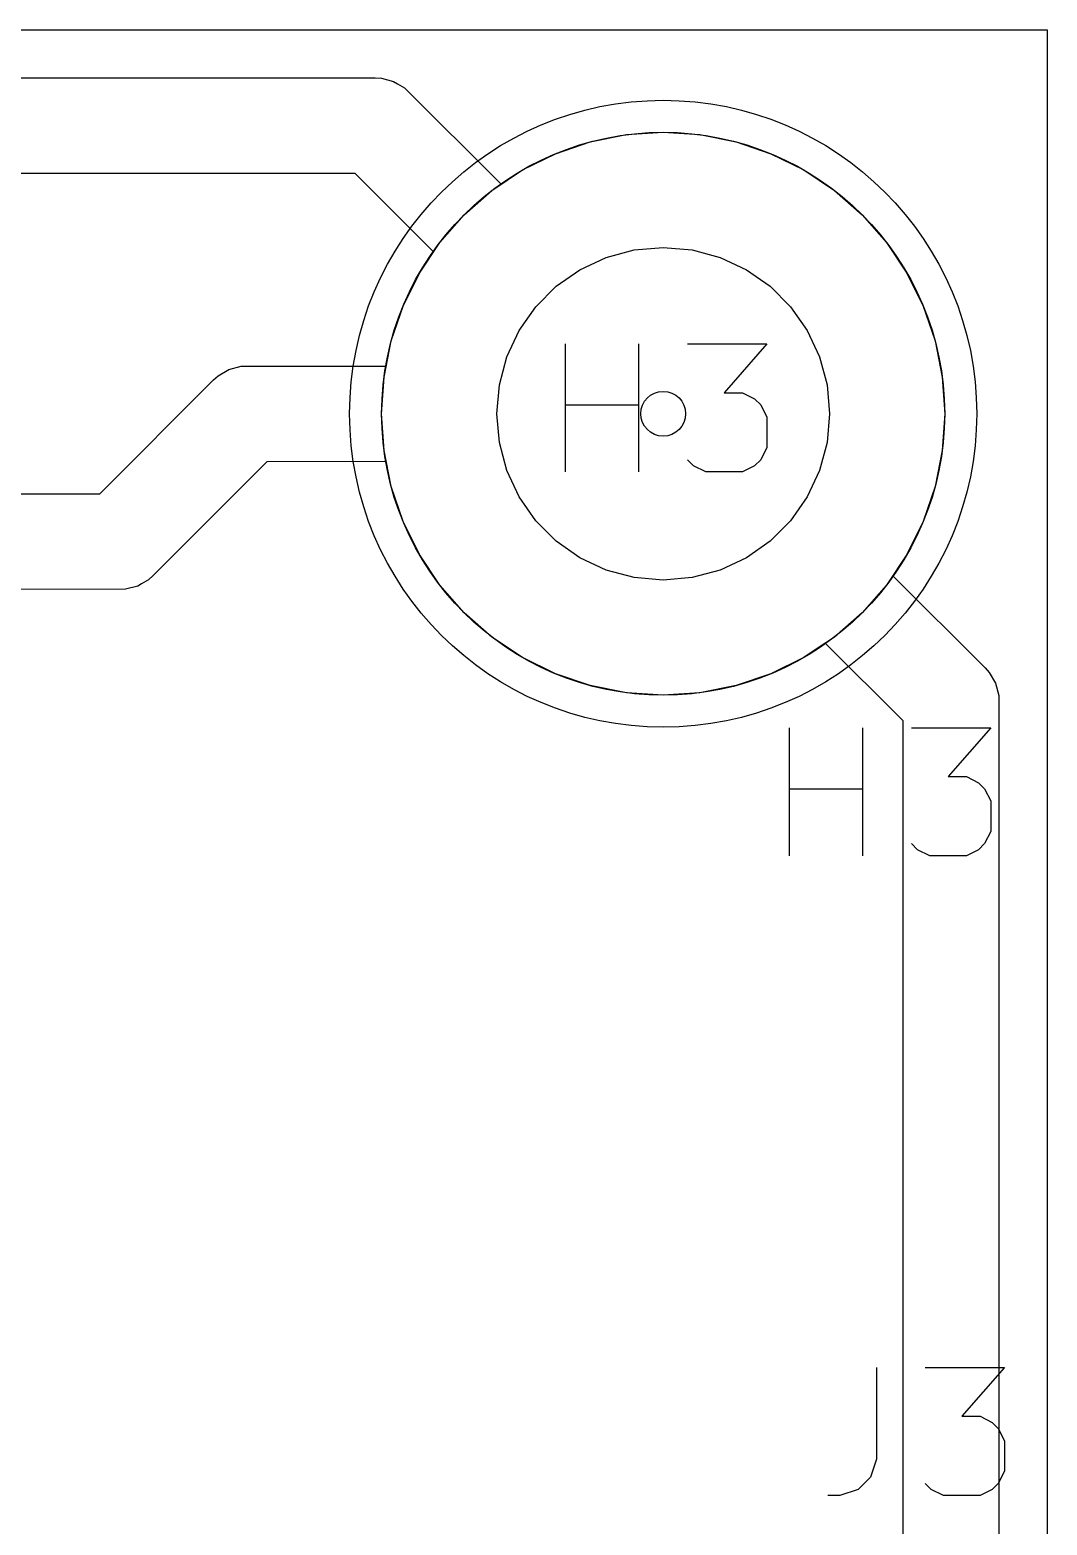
# Model space of a CAD drawing. Extents: x 3.94 to 5.51, y -5.51 to -3.94.
# Drawn here: x 5.002 to 5.315, y -4.3971 to -3.937 of the extents above; entities that cross this region are included whole.
import ezdxf

# ---------------------------------------------------------------- set-up
doc = ezdxf.new("R2010")
doc.units = 0
doc.header["$MEASUREMENT"] = 0
doc.layers.add('BLACK', color=7, linetype='CONTINUOUS')

msp = doc.modelspace()

# ---------------------------------------------------------------- linework, layer by layer
at = {"layer": 'BLACK', "linetype": 'CONTINUOUS'}
for p, q in [((3.93701, -3.93701), (5.31496, -3.93701)), ((5.31496, -3.93701), (5.31496, -5.31496)), ((4.23063, -3.9519), (5.10827, -3.95177)), ((5.10827, -3.95177), (5.11019, -3.9519)), ((5.11019, -3.9519), (5.11019, -3.9519)), ((5.11019, -3.9519), (5.11392, -3.9529)), ((5.11392, -3.9529), (5.11514, -3.9536)), ((5.11514, -3.9536), (5.11726, -3.95482)), ((5.11726, -3.95482), (5.11728, -3.95484)), ((5.11728, -3.95484), (5.14698, -3.98449)), ((5.17443, -3.97146), (5.18554, -3.96924)), ((5.17443, -3.97146), (5.18554, -3.96924)), ((5.17443, -3.97146), (5.18554, -3.96924)), ((5.17443, -3.97146), (5.18554, -3.96924)), ((5.18554, -3.96924), (5.19685, -3.9685)), ((5.18554, -3.96924), (5.19685, -3.9685)), ((5.18554, -3.96924), (5.19685, -3.9685)), ((5.18554, -3.96924), (5.19685, -3.9685)), ((5.19685, -3.9685), (5.20816, -3.96924)), ((5.19685, -3.9685), (5.20816, -3.96924)), ((5.19685, -3.9685), (5.20816, -3.96924)), ((5.19685, -3.9685), (5.20816, -3.96924)), ((5.20816, -3.96924), (5.21927, -3.97146)), ((5.20816, -3.96924), (5.21927, -3.97146)), ((5.20816, -3.96924), (5.21927, -3.97146)), ((5.20816, -3.96924), (5.21927, -3.97146)), ((5.1637, -3.9751), (5.17443, -3.97146)), ((5.1637, -3.9751), (5.17443, -3.97146)), ((5.1637, -3.9751), (5.17443, -3.97146)), ((5.1637, -3.9751), (5.17443, -3.97146)), ((5.21927, -3.97146), (5.23, -3.9751)), ((5.21927, -3.97146), (5.23, -3.9751)), ((5.21927, -3.97146), (5.23, -3.9751)), ((5.21927, -3.97146), (5.23, -3.9751)), ((5.15354, -3.98011), (5.1637, -3.9751)), ((5.15354, -3.98011), (5.1637, -3.9751)), ((5.15354, -3.98011), (5.1637, -3.9751)), ((5.15354, -3.98011), (5.1637, -3.9751)), ((5.23, -3.9751), (5.24016, -3.98011)), ((5.23, -3.9751), (5.24016, -3.98011)), ((5.23, -3.9751), (5.24016, -3.98011)), ((5.23, -3.9751), (5.24016, -3.98011)), ((5.10204, -3.98117), (4.23823, -3.9813)), ((5.1262, -4.00529), (5.10204, -3.98117)), ((5.14412, -3.9864), (5.15354, -3.98011)), ((5.14412, -3.9864), (5.15354, -3.98011)), ((5.14412, -3.9864), (5.15354, -3.98011)), ((5.14698, -3.98449), (5.15354, -3.98011)), ((5.24016, -3.98011), (5.24958, -3.9864)), ((5.24016, -3.98011), (5.24958, -3.9864)), ((5.24016, -3.98011), (5.24958, -3.9864)), ((5.24016, -3.98011), (5.24958, -3.9864)), ((5.1356, -3.99387), (5.14412, -3.9864)), ((5.1356, -3.99387), (5.14412, -3.9864)), ((5.1356, -3.99387), (5.14412, -3.9864)), ((5.24958, -3.9864), (5.2581, -3.99387)), ((5.24958, -3.9864), (5.2581, -3.99387)), ((5.24958, -3.9864), (5.2581, -3.99387)), ((5.24958, -3.9864), (5.2581, -3.99387)), ((5.12813, -4.00239), (5.1356, -3.99387)), ((5.12813, -4.00239), (5.1356, -3.99387)), ((5.12813, -4.00239), (5.1356, -3.99387)), ((5.2581, -3.99387), (5.26557, -4.00239)), ((5.2581, -3.99387), (5.26557, -4.00239)), ((5.2581, -3.99387), (5.26557, -4.00239)), ((5.2581, -3.99387), (5.26557, -4.00239)), ((5.12184, -4.01181), (5.12813, -4.00239)), ((5.12184, -4.01181), (5.12813, -4.00239)), ((5.12184, -4.01181), (5.12813, -4.00239)), ((5.26557, -4.00239), (5.27186, -4.01181)), ((5.26557, -4.00239), (5.27186, -4.01181)), ((5.26557, -4.00239), (5.27186, -4.01181)), ((5.26557, -4.00239), (5.27186, -4.01181)), ((5.12184, -4.01181), (5.1262, -4.00529)), ((5.17126, -4.01079), (5.17935, -4.00702)), ((5.17126, -4.01079), (5.17935, -4.00702)), ((5.17126, -4.01079), (5.17935, -4.00702)), ((5.17126, -4.01079), (5.17935, -4.00702)), ((5.17126, -4.01079), (5.17935, -4.00702)), ((5.17126, -4.01079), (5.17935, -4.00702)), ((5.17126, -4.01079), (5.17935, -4.00702)), ((5.17126, -4.01079), (5.17935, -4.00702)), ((5.17126, -4.01079), (5.17935, -4.00702)), ((5.17126, -4.01079), (5.17935, -4.00702)), ((5.17126, -4.01079), (5.17935, -4.00702)), ((5.17126, -4.01079), (5.17935, -4.00702)), ((5.17126, -4.01079), (5.17935, -4.00702)), ((5.17126, -4.01079), (5.17935, -4.00702)), ((5.17126, -4.01079), (5.17935, -4.00702)), ((5.17126, -4.01079), (5.17935, -4.00702)), ((5.17935, -4.00702), (5.18796, -4.00471)), ((5.17935, -4.00702), (5.18796, -4.00471)), ((5.17935, -4.00702), (5.18796, -4.00471)), ((5.17935, -4.00702), (5.18796, -4.00471)), ((5.17935, -4.00702), (5.18796, -4.00471)), ((5.17935, -4.00702), (5.18796, -4.00471)), ((5.17935, -4.00702), (5.18796, -4.00471)), ((5.17935, -4.00702), (5.18796, -4.00471)), ((5.17935, -4.00702), (5.18796, -4.00471)), ((5.17935, -4.00702), (5.18796, -4.00471)), ((5.17935, -4.00702), (5.18796, -4.00471)), ((5.17935, -4.00702), (5.18796, -4.00471)), ((5.17935, -4.00702), (5.18796, -4.00471)), ((5.17935, -4.00702), (5.18796, -4.00471)), ((5.17935, -4.00702), (5.18796, -4.00471)), ((5.17935, -4.00702), (5.18796, -4.00471)), ((5.18796, -4.00471), (5.19685, -4.00394)), ((5.18796, -4.00471), (5.19685, -4.00394)), ((5.18796, -4.00471), (5.19685, -4.00394)), ((5.18796, -4.00471), (5.19685, -4.00394)), ((5.18796, -4.00471), (5.19685, -4.00394)), ((5.18796, -4.00471), (5.19685, -4.00394)), ((5.18796, -4.00471), (5.19685, -4.00394)), ((5.18796, -4.00471), (5.19685, -4.00394)), ((5.18796, -4.00471), (5.19685, -4.00394)), ((5.18796, -4.00471), (5.19685, -4.00394)), ((5.18796, -4.00471), (5.19685, -4.00394)), ((5.18796, -4.00471), (5.19685, -4.00394)), ((5.18796, -4.00471), (5.19685, -4.00394)), ((5.18796, -4.00471), (5.19685, -4.00394)), ((5.18796, -4.00471), (5.19685, -4.00394)), ((5.18796, -4.00471), (5.19685, -4.00394)), ((5.19685, -4.00394), (5.20574, -4.00471)), ((5.19685, -4.00394), (5.20574, -4.00471)), ((5.19685, -4.00394), (5.20574, -4.00471)), ((5.19685, -4.00394), (5.20574, -4.00471)), ((5.19685, -4.00394), (5.20574, -4.00471)), ((5.19685, -4.00394), (5.20574, -4.00471)), ((5.19685, -4.00394), (5.20574, -4.00471)), ((5.19685, -4.00394), (5.20574, -4.00471)), ((5.19685, -4.00394), (5.20574, -4.00471)), ((5.19685, -4.00394), (5.20574, -4.00471)), ((5.19685, -4.00394), (5.20574, -4.00471)), ((5.19685, -4.00394), (5.20574, -4.00471)), ((5.19685, -4.00394), (5.20574, -4.00471)), ((5.19685, -4.00394), (5.20574, -4.00471)), ((5.19685, -4.00394), (5.20574, -4.00471)), ((5.19685, -4.00394), (5.20574, -4.00471)), ((5.20574, -4.00471), (5.21436, -4.00702)), ((5.20574, -4.00471), (5.21436, -4.00702)), ((5.20574, -4.00471), (5.21436, -4.00702)), ((5.20574, -4.00471), (5.21436, -4.00702)), ((5.20574, -4.00471), (5.21436, -4.00702)), ((5.20574, -4.00471), (5.21436, -4.00702)), ((5.20574, -4.00471), (5.21436, -4.00702)), ((5.20574, -4.00471), (5.21436, -4.00702)), ((5.20574, -4.00471), (5.21436, -4.00702)), ((5.20574, -4.00471), (5.21436, -4.00702)), ((5.20574, -4.00471), (5.21436, -4.00702)), ((5.20574, -4.00471), (5.21436, -4.00702)), ((5.20574, -4.00471), (5.21436, -4.00702)), ((5.20574, -4.00471), (5.21436, -4.00702)), ((5.20574, -4.00471), (5.21436, -4.00702)), ((5.20574, -4.00471), (5.21436, -4.00702)), ((5.21436, -4.00702), (5.22244, -4.01079)), ((5.21436, -4.00702), (5.22244, -4.01079)), ((5.21436, -4.00702), (5.22244, -4.01079)), ((5.21436, -4.00702), (5.22244, -4.01079)), ((5.21436, -4.00702), (5.22244, -4.01079)), ((5.21436, -4.00702), (5.22244, -4.01079)), ((5.21436, -4.00702), (5.22244, -4.01079)), ((5.21436, -4.00702), (5.22244, -4.01079)), ((5.21436, -4.00702), (5.22244, -4.01079)), ((5.21436, -4.00702), (5.22244, -4.01079)), ((5.21436, -4.00702), (5.22244, -4.01079)), ((5.21436, -4.00702), (5.22244, -4.01079)), ((5.21436, -4.00702), (5.22244, -4.01079)), ((5.21436, -4.00702), (5.22244, -4.01079)), ((5.21436, -4.00702), (5.22244, -4.01079)), ((5.21436, -4.00702), (5.22244, -4.01079)), ((5.16395, -4.01591), (5.17126, -4.01079)), ((5.16395, -4.01591), (5.17126, -4.01079)), ((5.16395, -4.01591), (5.17126, -4.01079)), ((5.16395, -4.01591), (5.17126, -4.01079)), ((5.16395, -4.01591), (5.17126, -4.01079)), ((5.16395, -4.01591), (5.17126, -4.01079)), ((5.16395, -4.01591), (5.17126, -4.01079)), ((5.16395, -4.01591), (5.17126, -4.01079)), ((5.16395, -4.01591), (5.17126, -4.01079)), ((5.16395, -4.01591), (5.17126, -4.01079)), ((5.16395, -4.01591), (5.17126, -4.01079)), ((5.16395, -4.01591), (5.17126, -4.01079)), ((5.16395, -4.01591), (5.17126, -4.01079)), ((5.16395, -4.01591), (5.17126, -4.01079)), ((5.16395, -4.01591), (5.17126, -4.01079)), ((5.16395, -4.01591), (5.17126, -4.01079)), ((5.22244, -4.01079), (5.22975, -4.01591)), ((5.22244, -4.01079), (5.22975, -4.01591)), ((5.22244, -4.01079), (5.22975, -4.01591)), ((5.22244, -4.01079), (5.22975, -4.01591)), ((5.22244, -4.01079), (5.22975, -4.01591)), ((5.22244, -4.01079), (5.22975, -4.01591)), ((5.22244, -4.01079), (5.22975, -4.01591)), ((5.22244, -4.01079), (5.22975, -4.01591)), ((5.22244, -4.01079), (5.22975, -4.01591)), ((5.22244, -4.01079), (5.22975, -4.01591)), ((5.22244, -4.01079), (5.22975, -4.01591)), ((5.22244, -4.01079), (5.22975, -4.01591)), ((5.22244, -4.01079), (5.22975, -4.01591)), ((5.22244, -4.01079), (5.22975, -4.01591)), ((5.22244, -4.01079), (5.22975, -4.01591)), ((5.22244, -4.01079), (5.22975, -4.01591)), ((5.11683, -4.02197), (5.12184, -4.01181)), ((5.11683, -4.02197), (5.12184, -4.01181)), ((5.11683, -4.02197), (5.12184, -4.01181)), ((5.11683, -4.02197), (5.12184, -4.01181)), ((5.15764, -4.02222), (5.16395, -4.01591)), ((5.15764, -4.02222), (5.16395, -4.01591)), ((5.15764, -4.02222), (5.16395, -4.01591)), ((5.15764, -4.02222), (5.16395, -4.01591)), ((5.15764, -4.02222), (5.16395, -4.01591)), ((5.15764, -4.02222), (5.16395, -4.01591)), ((5.15764, -4.02222), (5.16395, -4.01591)), ((5.15764, -4.02222), (5.16395, -4.01591)), ((5.15764, -4.02222), (5.16395, -4.01591)), ((5.15764, -4.02222), (5.16395, -4.01591)), ((5.15764, -4.02222), (5.16395, -4.01591)), ((5.15764, -4.02222), (5.16395, -4.01591)), ((5.15764, -4.02222), (5.16395, -4.01591)), ((5.15764, -4.02222), (5.16395, -4.01591)), ((5.15764, -4.02222), (5.16395, -4.01591)), ((5.15764, -4.02222), (5.16395, -4.01591)), ((5.22975, -4.01591), (5.23606, -4.02222)), ((5.22975, -4.01591), (5.23606, -4.02222)), ((5.22975, -4.01591), (5.23606, -4.02222)), ((5.22975, -4.01591), (5.23606, -4.02222)), ((5.22975, -4.01591), (5.23606, -4.02222)), ((5.22975, -4.01591), (5.23606, -4.02222)), ((5.22975, -4.01591), (5.23606, -4.02222)), ((5.22975, -4.01591), (5.23606, -4.02222)), ((5.22975, -4.01591), (5.23606, -4.02222)), ((5.22975, -4.01591), (5.23606, -4.02222)), ((5.22975, -4.01591), (5.23606, -4.02222)), ((5.22975, -4.01591), (5.23606, -4.02222)), ((5.22975, -4.01591), (5.23606, -4.02222)), ((5.22975, -4.01591), (5.23606, -4.02222)), ((5.22975, -4.01591), (5.23606, -4.02222)), ((5.22975, -4.01591), (5.23606, -4.02222)), ((5.27186, -4.01181), (5.27687, -4.02197)), ((5.27186, -4.01181), (5.27687, -4.02197)), ((5.27186, -4.01181), (5.27687, -4.02197)), ((5.27186, -4.01181), (5.27687, -4.02197)), ((5.11319, -4.0327), (5.11683, -4.02197)), ((5.11319, -4.0327), (5.11683, -4.02197)), ((5.11319, -4.0327), (5.11683, -4.02197)), ((5.11319, -4.0327), (5.11683, -4.02197)), ((5.15253, -4.02953), (5.15764, -4.02222)), ((5.15253, -4.02953), (5.15764, -4.02222)), ((5.15253, -4.02953), (5.15764, -4.02222)), ((5.15253, -4.02953), (5.15764, -4.02222)), ((5.15253, -4.02953), (5.15764, -4.02222)), ((5.15253, -4.02953), (5.15764, -4.02222)), ((5.15253, -4.02953), (5.15764, -4.02222)), ((5.15253, -4.02953), (5.15764, -4.02222)), ((5.15253, -4.02953), (5.15764, -4.02222)), ((5.15253, -4.02953), (5.15764, -4.02222)), ((5.15253, -4.02953), (5.15764, -4.02222)), ((5.15253, -4.02953), (5.15764, -4.02222)), ((5.15253, -4.02953), (5.15764, -4.02222)), ((5.15253, -4.02953), (5.15764, -4.02222)), ((5.15253, -4.02953), (5.15764, -4.02222)), ((5.15253, -4.02953), (5.15764, -4.02222)), ((5.23606, -4.02222), (5.24117, -4.02953)), ((5.23606, -4.02222), (5.24117, -4.02953)), ((5.23606, -4.02222), (5.24117, -4.02953)), ((5.23606, -4.02222), (5.24117, -4.02953)), ((5.23606, -4.02222), (5.24117, -4.02953)), ((5.23606, -4.02222), (5.24117, -4.02953)), ((5.23606, -4.02222), (5.24117, -4.02953)), ((5.23606, -4.02222), (5.24117, -4.02953)), ((5.23606, -4.02222), (5.24117, -4.02953)), ((5.23606, -4.02222), (5.24117, -4.02953)), ((5.23606, -4.02222), (5.24117, -4.02953)), ((5.23606, -4.02222), (5.24117, -4.02953)), ((5.23606, -4.02222), (5.24117, -4.02953)), ((5.23606, -4.02222), (5.24117, -4.02953)), ((5.23606, -4.02222), (5.24117, -4.02953)), ((5.23606, -4.02222), (5.24117, -4.02953)), ((5.27687, -4.02197), (5.28051, -4.0327)), ((5.27687, -4.02197), (5.28051, -4.0327)), ((5.27687, -4.02197), (5.28051, -4.0327)), ((5.27687, -4.02197), (5.28051, -4.0327)), ((5.14876, -4.03761), (5.15253, -4.02953)), ((5.14876, -4.03761), (5.15253, -4.02953)), ((5.14876, -4.03761), (5.15253, -4.02953)), ((5.14876, -4.03761), (5.15253, -4.02953)), ((5.14876, -4.03761), (5.15253, -4.02953)), ((5.14876, -4.03761), (5.15253, -4.02953)), ((5.14876, -4.03761), (5.15253, -4.02953)), ((5.14876, -4.03761), (5.15253, -4.02953)), ((5.14876, -4.03761), (5.15253, -4.02953)), ((5.14876, -4.03761), (5.15253, -4.02953)), ((5.14876, -4.03761), (5.15253, -4.02953)), ((5.14876, -4.03761), (5.15253, -4.02953)), ((5.14876, -4.03761), (5.15253, -4.02953)), ((5.14876, -4.03761), (5.15253, -4.02953)), ((5.14876, -4.03761), (5.15253, -4.02953)), ((5.14876, -4.03761), (5.15253, -4.02953)), ((5.24117, -4.02953), (5.24494, -4.03761)), ((5.24117, -4.02953), (5.24494, -4.03761)), ((5.24117, -4.02953), (5.24494, -4.03761)), ((5.24117, -4.02953), (5.24494, -4.03761)), ((5.24117, -4.02953), (5.24494, -4.03761)), ((5.24117, -4.02953), (5.24494, -4.03761)), ((5.24117, -4.02953), (5.24494, -4.03761)), ((5.24117, -4.02953), (5.24494, -4.03761)), ((5.24117, -4.02953), (5.24494, -4.03761)), ((5.24117, -4.02953), (5.24494, -4.03761)), ((5.24117, -4.02953), (5.24494, -4.03761)), ((5.24117, -4.02953), (5.24494, -4.03761)), ((5.24117, -4.02953), (5.24494, -4.03761)), ((5.24117, -4.02953), (5.24494, -4.03761)), ((5.24117, -4.02953), (5.24494, -4.03761)), ((5.24117, -4.02953), (5.24494, -4.03761)), ((5.11098, -4.04381), (5.11319, -4.0327)), ((5.11098, -4.04381), (5.11319, -4.0327)), ((5.11098, -4.04381), (5.11319, -4.0327)), ((5.11165, -4.04044), (5.11319, -4.0327)), ((5.16685, -4.07302), (5.16685, -4.03365)), ((5.18935, -4.07302), (5.18935, -4.03365)), ((5.20435, -4.03365), (5.22872, -4.03365)), ((5.22872, -4.03365), (5.2156, -4.04865)), ((5.28051, -4.0327), (5.28272, -4.04381)), ((5.28051, -4.0327), (5.28272, -4.04381)), ((5.28051, -4.0327), (5.28272, -4.04381)), ((5.28051, -4.0327), (5.28272, -4.04381)), ((5.14645, -4.04623), (5.14876, -4.03761)), ((5.14645, -4.04623), (5.14876, -4.03761)), ((5.14645, -4.04623), (5.14876, -4.03761)), ((5.14645, -4.04623), (5.14876, -4.03761)), ((5.14645, -4.04623), (5.14876, -4.03761)), ((5.14645, -4.04623), (5.14876, -4.03761)), ((5.14645, -4.04623), (5.14876, -4.03761)), ((5.14645, -4.04623), (5.14876, -4.03761)), ((5.14645, -4.04623), (5.14876, -4.03761)), ((5.14645, -4.04623), (5.14876, -4.03761)), ((5.14645, -4.04623), (5.14876, -4.03761)), ((5.14645, -4.04623), (5.14876, -4.03761)), ((5.14645, -4.04623), (5.14876, -4.03761)), ((5.14645, -4.04623), (5.14876, -4.03761)), ((5.14645, -4.04623), (5.14876, -4.03761)), ((5.14645, -4.04623), (5.14876, -4.03761)), ((5.24494, -4.03761), (5.24725, -4.04623)), ((5.24494, -4.03761), (5.24725, -4.04623)), ((5.24494, -4.03761), (5.24725, -4.04623)), ((5.24494, -4.03761), (5.24725, -4.04623)), ((5.24494, -4.03761), (5.24725, -4.04623)), ((5.24494, -4.03761), (5.24725, -4.04623)), ((5.24494, -4.03761), (5.24725, -4.04623)), ((5.24494, -4.03761), (5.24725, -4.04623)), ((5.24494, -4.03761), (5.24725, -4.04623)), ((5.24494, -4.03761), (5.24725, -4.04623)), ((5.24494, -4.03761), (5.24725, -4.04623)), ((5.24494, -4.03761), (5.24725, -4.04623)), ((5.24494, -4.03761), (5.24725, -4.04623)), ((5.24494, -4.03761), (5.24725, -4.04623)), ((5.24494, -4.03761), (5.24725, -4.04623)), ((5.24494, -4.03761), (5.24725, -4.04623)), ((5.05846, -4.04468), (5.05991, -4.04341)), ((5.05991, -4.04341), (5.06325, -4.04148)), ((5.06325, -4.04148), (5.06697, -4.04048)), ((5.06697, -4.04048), (5.06701, -4.04048)), ((5.06701, -4.04048), (5.11165, -4.04044)), ((5.11024, -4.05512), (5.11098, -4.04381)), ((5.11024, -4.05512), (5.11098, -4.04381)), ((5.11024, -4.05512), (5.11098, -4.04381)), ((5.28272, -4.04381), (5.28346, -4.05512)), ((5.28272, -4.04381), (5.28346, -4.05512)), ((5.28272, -4.04381), (5.28346, -4.05512)), ((5.28272, -4.04381), (5.28346, -4.05512)), ((5.02356, -4.07973), (5.05846, -4.04468)), ((5.14567, -4.05512), (5.14645, -4.04623)), ((5.14567, -4.05512), (5.14645, -4.04623)), ((5.14567, -4.05512), (5.14645, -4.04623)), ((5.14567, -4.05512), (5.14645, -4.04623)), ((5.14567, -4.05512), (5.14645, -4.04623)), ((5.14567, -4.05512), (5.14645, -4.04623)), ((5.14567, -4.05512), (5.14645, -4.04623)), ((5.14567, -4.05512), (5.14645, -4.04623)), ((5.14567, -4.05512), (5.14645, -4.04623)), ((5.14567, -4.05512), (5.14645, -4.04623)), ((5.14567, -4.05512), (5.14645, -4.04623)), ((5.14567, -4.05512), (5.14645, -4.04623)), ((5.14567, -4.05512), (5.14645, -4.04623)), ((5.14567, -4.05512), (5.14645, -4.04623)), ((5.14567, -4.05512), (5.14645, -4.04623)), ((5.14567, -4.05512), (5.14645, -4.04623)), ((5.24725, -4.04623), (5.24803, -4.05512)), ((5.24725, -4.04623), (5.24803, -4.05512)), ((5.24725, -4.04623), (5.24803, -4.05512)), ((5.24725, -4.04623), (5.24803, -4.05512)), ((5.24725, -4.04623), (5.24803, -4.05512)), ((5.24725, -4.04623), (5.24803, -4.05512)), ((5.24725, -4.04623), (5.24803, -4.05512)), ((5.24725, -4.04623), (5.24803, -4.05512)), ((5.24725, -4.04623), (5.24803, -4.05512)), ((5.24725, -4.04623), (5.24803, -4.05512)), ((5.24725, -4.04623), (5.24803, -4.05512)), ((5.24725, -4.04623), (5.24803, -4.05512)), ((5.24725, -4.04623), (5.24803, -4.05512)), ((5.24725, -4.04623), (5.24803, -4.05512)), ((5.24725, -4.04623), (5.24803, -4.05512)), ((5.24725, -4.04623), (5.24803, -4.05512)), ((5.16685, -4.0524), (5.18935, -4.0524)), ((5.2156, -4.04865), (5.22122, -4.04865)), ((5.22122, -4.04865), (5.22497, -4.05053)), ((5.22497, -4.05053), (5.22685, -4.0524)), ((5.22685, -4.0524), (5.22872, -4.05615)), ((5.11098, -4.06642), (5.11024, -4.05512)), ((5.11098, -4.06642), (5.11024, -4.05512)), ((5.11098, -4.06642), (5.11024, -4.05512)), ((5.14645, -4.06401), (5.14567, -4.05512)), ((5.14645, -4.06401), (5.14567, -4.05512)), ((5.14645, -4.06401), (5.14567, -4.05512)), ((5.14645, -4.06401), (5.14567, -4.05512)), ((5.14645, -4.06401), (5.14567, -4.05512)), ((5.14645, -4.06401), (5.14567, -4.05512)), ((5.14645, -4.06401), (5.14567, -4.05512)), ((5.14645, -4.06401), (5.14567, -4.05512)), ((5.14645, -4.06401), (5.14567, -4.05512)), ((5.14645, -4.06401), (5.14567, -4.05512)), ((5.14645, -4.06401), (5.14567, -4.05512)), ((5.14645, -4.06401), (5.14567, -4.05512)), ((5.14645, -4.06401), (5.14567, -4.05512)), ((5.14645, -4.06401), (5.14567, -4.05512)), ((5.14645, -4.06401), (5.14567, -4.05512)), ((5.14645, -4.06401), (5.14567, -4.05512)), ((5.22872, -4.05615), (5.22872, -4.06553)), ((5.24803, -4.05512), (5.24725, -4.06401)), ((5.24803, -4.05512), (5.24725, -4.06401)), ((5.24803, -4.05512), (5.24725, -4.06401)), ((5.24803, -4.05512), (5.24725, -4.06401)), ((5.24803, -4.05512), (5.24725, -4.06401)), ((5.24803, -4.05512), (5.24725, -4.06401)), ((5.24803, -4.05512), (5.24725, -4.06401)), ((5.24803, -4.05512), (5.24725, -4.06401)), ((5.24803, -4.05512), (5.24725, -4.06401)), ((5.24803, -4.05512), (5.24725, -4.06401)), ((5.24803, -4.05512), (5.24725, -4.06401)), ((5.24803, -4.05512), (5.24725, -4.06401)), ((5.24803, -4.05512), (5.24725, -4.06401)), ((5.24803, -4.05512), (5.24725, -4.06401)), ((5.24803, -4.05512), (5.24725, -4.06401)), ((5.24803, -4.05512), (5.24725, -4.06401)), ((5.28346, -4.05512), (5.28272, -4.06642)), ((5.28346, -4.05512), (5.28272, -4.06642)), ((5.28346, -4.05512), (5.28272, -4.06642)), ((5.28346, -4.05512), (5.28272, -4.06642)), ((5.11319, -4.07754), (5.11098, -4.06642)), ((5.11319, -4.07754), (5.11098, -4.06642)), ((5.11319, -4.07754), (5.11098, -4.06642)), ((5.14876, -4.07262), (5.14645, -4.06401)), ((5.14876, -4.07262), (5.14645, -4.06401)), ((5.14876, -4.07262), (5.14645, -4.06401)), ((5.14876, -4.07262), (5.14645, -4.06401)), ((5.14876, -4.07262), (5.14645, -4.06401)), ((5.14876, -4.07262), (5.14645, -4.06401)), ((5.14876, -4.07262), (5.14645, -4.06401)), ((5.14876, -4.07262), (5.14645, -4.06401)), ((5.14876, -4.07262), (5.14645, -4.06401)), ((5.14876, -4.07262), (5.14645, -4.06401)), ((5.14876, -4.07262), (5.14645, -4.06401)), ((5.14876, -4.07262), (5.14645, -4.06401)), ((5.14876, -4.07262), (5.14645, -4.06401)), ((5.14876, -4.07262), (5.14645, -4.06401)), ((5.14876, -4.07262), (5.14645, -4.06401)), ((5.14876, -4.07262), (5.14645, -4.06401)), ((5.22872, -4.06553), (5.22685, -4.06927)), ((5.24725, -4.06401), (5.24494, -4.07262)), ((5.24725, -4.06401), (5.24494, -4.07262)), ((5.24725, -4.06401), (5.24494, -4.07262)), ((5.24725, -4.06401), (5.24494, -4.07262)), ((5.24725, -4.06401), (5.24494, -4.07262)), ((5.24725, -4.06401), (5.24494, -4.07262)), ((5.24725, -4.06401), (5.24494, -4.07262)), ((5.24725, -4.06401), (5.24494, -4.07262)), ((5.24725, -4.06401), (5.24494, -4.07262)), ((5.24725, -4.06401), (5.24494, -4.07262)), ((5.24725, -4.06401), (5.24494, -4.07262)), ((5.24725, -4.06401), (5.24494, -4.07262)), ((5.24725, -4.06401), (5.24494, -4.07262)), ((5.24725, -4.06401), (5.24494, -4.07262)), ((5.24725, -4.06401), (5.24494, -4.07262)), ((5.24725, -4.06401), (5.24494, -4.07262)), ((5.28272, -4.06642), (5.28051, -4.07754)), ((5.28272, -4.06642), (5.28051, -4.07754)), ((5.28272, -4.06642), (5.28051, -4.07754)), ((5.28272, -4.06642), (5.28051, -4.07754)), ((5.07487, -4.06988), (5.03997, -4.10493)), ((5.11166, -4.06984), (5.07487, -4.06988)), ((5.11319, -4.07754), (5.11166, -4.06984)), ((5.20622, -4.07115), (5.20435, -4.06927)), ((5.20997, -4.07302), (5.20622, -4.07115)), ((5.22497, -4.07115), (5.22122, -4.07302)), ((5.22685, -4.06927), (5.22497, -4.07115)), ((5.15253, -4.08071), (5.14876, -4.07262)), ((5.15253, -4.08071), (5.14876, -4.07262)), ((5.15253, -4.08071), (5.14876, -4.07262)), ((5.15253, -4.08071), (5.14876, -4.07262)), ((5.15253, -4.08071), (5.14876, -4.07262)), ((5.15253, -4.08071), (5.14876, -4.07262)), ((5.15253, -4.08071), (5.14876, -4.07262)), ((5.15253, -4.08071), (5.14876, -4.07262)), ((5.15253, -4.08071), (5.14876, -4.07262)), ((5.15253, -4.08071), (5.14876, -4.07262)), ((5.15253, -4.08071), (5.14876, -4.07262)), ((5.15253, -4.08071), (5.14876, -4.07262)), ((5.15253, -4.08071), (5.14876, -4.07262)), ((5.15253, -4.08071), (5.14876, -4.07262)), ((5.15253, -4.08071), (5.14876, -4.07262)), ((5.15253, -4.08071), (5.14876, -4.07262)), ((5.22122, -4.07302), (5.20997, -4.07302)), ((5.24494, -4.07262), (5.24117, -4.08071)), ((5.24494, -4.07262), (5.24117, -4.08071)), ((5.24494, -4.07262), (5.24117, -4.08071)), ((5.24494, -4.07262), (5.24117, -4.08071)), ((5.24494, -4.07262), (5.24117, -4.08071)), ((5.24494, -4.07262), (5.24117, -4.08071)), ((5.24494, -4.07262), (5.24117, -4.08071)), ((5.24494, -4.07262), (5.24117, -4.08071)), ((5.24494, -4.07262), (5.24117, -4.08071)), ((5.24494, -4.07262), (5.24117, -4.08071)), ((5.24494, -4.07262), (5.24117, -4.08071)), ((5.24494, -4.07262), (5.24117, -4.08071)), ((5.24494, -4.07262), (5.24117, -4.08071)), ((5.24494, -4.07262), (5.24117, -4.08071)), ((5.24494, -4.07262), (5.24117, -4.08071)), ((5.24494, -4.07262), (5.24117, -4.08071)), ((4.94224, -4.07981), (5.02356, -4.07973)), ((5.11683, -4.08826), (5.11319, -4.07754)), ((5.11683, -4.08826), (5.11319, -4.07754)), ((5.11683, -4.08826), (5.11319, -4.07754)), ((5.11683, -4.08826), (5.11319, -4.07754)), ((5.15764, -4.08802), (5.15253, -4.08071)), ((5.15764, -4.08802), (5.15253, -4.08071)), ((5.15764, -4.08802), (5.15253, -4.08071)), ((5.15764, -4.08802), (5.15253, -4.08071)), ((5.15764, -4.08802), (5.15253, -4.08071)), ((5.15764, -4.08802), (5.15253, -4.08071)), ((5.15764, -4.08802), (5.15253, -4.08071)), ((5.15764, -4.08802), (5.15253, -4.08071)), ((5.15764, -4.08802), (5.15253, -4.08071)), ((5.15764, -4.08802), (5.15253, -4.08071)), ((5.15764, -4.08802), (5.15253, -4.08071)), ((5.15764, -4.08802), (5.15253, -4.08071)), ((5.15764, -4.08802), (5.15253, -4.08071)), ((5.15764, -4.08802), (5.15253, -4.08071)), ((5.15764, -4.08802), (5.15253, -4.08071)), ((5.15764, -4.08802), (5.15253, -4.08071)), ((5.24117, -4.08071), (5.23606, -4.08802)), ((5.24117, -4.08071), (5.23606, -4.08802)), ((5.24117, -4.08071), (5.23606, -4.08802)), ((5.24117, -4.08071), (5.23606, -4.08802)), ((5.24117, -4.08071), (5.23606, -4.08802)), ((5.24117, -4.08071), (5.23606, -4.08802)), ((5.24117, -4.08071), (5.23606, -4.08802)), ((5.24117, -4.08071), (5.23606, -4.08802)), ((5.24117, -4.08071), (5.23606, -4.08802)), ((5.24117, -4.08071), (5.23606, -4.08802)), ((5.24117, -4.08071), (5.23606, -4.08802)), ((5.24117, -4.08071), (5.23606, -4.08802)), ((5.24117, -4.08071), (5.23606, -4.08802)), ((5.24117, -4.08071), (5.23606, -4.08802)), ((5.24117, -4.08071), (5.23606, -4.08802)), ((5.24117, -4.08071), (5.23606, -4.08802)), ((5.28051, -4.07754), (5.27687, -4.08826)), ((5.28051, -4.07754), (5.27687, -4.08826)), ((5.28051, -4.07754), (5.27687, -4.08826)), ((5.28051, -4.07754), (5.27687, -4.08826)), ((5.12184, -4.09843), (5.11683, -4.08826)), ((5.12184, -4.09843), (5.11683, -4.08826)), ((5.12184, -4.09843), (5.11683, -4.08826)), ((5.12184, -4.09843), (5.11683, -4.08826)), ((5.16395, -4.09433), (5.15764, -4.08802)), ((5.16395, -4.09433), (5.15764, -4.08802)), ((5.16395, -4.09433), (5.15764, -4.08802)), ((5.16395, -4.09433), (5.15764, -4.08802)), ((5.16395, -4.09433), (5.15764, -4.08802)), ((5.16395, -4.09433), (5.15764, -4.08802)), ((5.16395, -4.09433), (5.15764, -4.08802)), ((5.16395, -4.09433), (5.15764, -4.08802)), ((5.16395, -4.09433), (5.15764, -4.08802)), ((5.16395, -4.09433), (5.15764, -4.08802)), ((5.16395, -4.09433), (5.15764, -4.08802)), ((5.16395, -4.09433), (5.15764, -4.08802)), ((5.16395, -4.09433), (5.15764, -4.08802)), ((5.16395, -4.09433), (5.15764, -4.08802)), ((5.16395, -4.09433), (5.15764, -4.08802)), ((5.16395, -4.09433), (5.15764, -4.08802)), ((5.23606, -4.08802), (5.22975, -4.09433)), ((5.23606, -4.08802), (5.22975, -4.09433)), ((5.23606, -4.08802), (5.22975, -4.09433)), ((5.23606, -4.08802), (5.22975, -4.09433)), ((5.23606, -4.08802), (5.22975, -4.09433)), ((5.23606, -4.08802), (5.22975, -4.09433)), ((5.23606, -4.08802), (5.22975, -4.09433)), ((5.23606, -4.08802), (5.22975, -4.09433)), ((5.23606, -4.08802), (5.22975, -4.09433)), ((5.23606, -4.08802), (5.22975, -4.09433)), ((5.23606, -4.08802), (5.22975, -4.09433)), ((5.23606, -4.08802), (5.22975, -4.09433)), ((5.23606, -4.08802), (5.22975, -4.09433)), ((5.23606, -4.08802), (5.22975, -4.09433)), ((5.23606, -4.08802), (5.22975, -4.09433)), ((5.23606, -4.08802), (5.22975, -4.09433)), ((5.27687, -4.08826), (5.27186, -4.09843)), ((5.27687, -4.08826), (5.27186, -4.09843)), ((5.27687, -4.08826), (5.27186, -4.09843)), ((5.27687, -4.08826), (5.27186, -4.09843)), ((5.17126, -4.09944), (5.16395, -4.09433)), ((5.17126, -4.09944), (5.16395, -4.09433)), ((5.17126, -4.09944), (5.16395, -4.09433)), ((5.17126, -4.09944), (5.16395, -4.09433)), ((5.17126, -4.09944), (5.16395, -4.09433)), ((5.17126, -4.09944), (5.16395, -4.09433)), ((5.17126, -4.09944), (5.16395, -4.09433)), ((5.17126, -4.09944), (5.16395, -4.09433)), ((5.17126, -4.09944), (5.16395, -4.09433)), ((5.17126, -4.09944), (5.16395, -4.09433)), ((5.17126, -4.09944), (5.16395, -4.09433)), ((5.17126, -4.09944), (5.16395, -4.09433)), ((5.17126, -4.09944), (5.16395, -4.09433)), ((5.17126, -4.09944), (5.16395, -4.09433)), ((5.17126, -4.09944), (5.16395, -4.09433)), ((5.17126, -4.09944), (5.16395, -4.09433)), ((5.22975, -4.09433), (5.22244, -4.09944)), ((5.22975, -4.09433), (5.22244, -4.09944)), ((5.22975, -4.09433), (5.22244, -4.09944)), ((5.22975, -4.09433), (5.22244, -4.09944)), ((5.22975, -4.09433), (5.22244, -4.09944)), ((5.22975, -4.09433), (5.22244, -4.09944)), ((5.22975, -4.09433), (5.22244, -4.09944)), ((5.22975, -4.09433), (5.22244, -4.09944)), ((5.22975, -4.09433), (5.22244, -4.09944)), ((5.22975, -4.09433), (5.22244, -4.09944)), ((5.22975, -4.09433), (5.22244, -4.09944)), ((5.22975, -4.09433), (5.22244, -4.09944)), ((5.22975, -4.09433), (5.22244, -4.09944)), ((5.22975, -4.09433), (5.22244, -4.09944)), ((5.22975, -4.09433), (5.22244, -4.09944)), ((5.22975, -4.09433), (5.22244, -4.09944)), ((5.12813, -4.10785), (5.12184, -4.09843)), ((5.12813, -4.10785), (5.12184, -4.09843)), ((5.12813, -4.10785), (5.12184, -4.09843)), ((5.12813, -4.10785), (5.12184, -4.09843)), ((5.27186, -4.09843), (5.26557, -4.10785)), ((5.27186, -4.09843), (5.26557, -4.10785)), ((5.27186, -4.09843), (5.26557, -4.10785)), ((5.27186, -4.09843), (5.2675, -4.10495)), ((5.17935, -4.10321), (5.17126, -4.09944)), ((5.17935, -4.10321), (5.17126, -4.09944)), ((5.17935, -4.10321), (5.17126, -4.09944)), ((5.17935, -4.10321), (5.17126, -4.09944)), ((5.17935, -4.10321), (5.17126, -4.09944)), ((5.17935, -4.10321), (5.17126, -4.09944)), ((5.17935, -4.10321), (5.17126, -4.09944)), ((5.17935, -4.10321), (5.17126, -4.09944)), ((5.17935, -4.10321), (5.17126, -4.09944)), ((5.17935, -4.10321), (5.17126, -4.09944)), ((5.17935, -4.10321), (5.17126, -4.09944)), ((5.17935, -4.10321), (5.17126, -4.09944)), ((5.17935, -4.10321), (5.17126, -4.09944)), ((5.17935, -4.10321), (5.17126, -4.09944)), ((5.17935, -4.10321), (5.17126, -4.09944)), ((5.17935, -4.10321), (5.17126, -4.09944)), ((5.18796, -4.10552), (5.17935, -4.10321)), ((5.18796, -4.10552), (5.17935, -4.10321)), ((5.18796, -4.10552), (5.17935, -4.10321)), ((5.18796, -4.10552), (5.17935, -4.10321)), ((5.18796, -4.10552), (5.17935, -4.10321)), ((5.18796, -4.10552), (5.17935, -4.10321)), ((5.18796, -4.10552), (5.17935, -4.10321)), ((5.18796, -4.10552), (5.17935, -4.10321)), ((5.18796, -4.10552), (5.17935, -4.10321)), ((5.18796, -4.10552), (5.17935, -4.10321)), ((5.18796, -4.10552), (5.17935, -4.10321)), ((5.18796, -4.10552), (5.17935, -4.10321)), ((5.18796, -4.10552), (5.17935, -4.10321)), ((5.18796, -4.10552), (5.17935, -4.10321)), ((5.18796, -4.10552), (5.17935, -4.10321)), ((5.18796, -4.10552), (5.17935, -4.10321)), ((5.21436, -4.10321), (5.20574, -4.10552)), ((5.21436, -4.10321), (5.20574, -4.10552)), ((5.21436, -4.10321), (5.20574, -4.10552)), ((5.21436, -4.10321), (5.20574, -4.10552)), ((5.21436, -4.10321), (5.20574, -4.10552)), ((5.21436, -4.10321), (5.20574, -4.10552)), ((5.21436, -4.10321), (5.20574, -4.10552)), ((5.21436, -4.10321), (5.20574, -4.10552)), ((5.21436, -4.10321), (5.20574, -4.10552)), ((5.21436, -4.10321), (5.20574, -4.10552)), ((5.21436, -4.10321), (5.20574, -4.10552)), ((5.21436, -4.10321), (5.20574, -4.10552)), ((5.21436, -4.10321), (5.20574, -4.10552)), ((5.21436, -4.10321), (5.20574, -4.10552)), ((5.21436, -4.10321), (5.20574, -4.10552)), ((5.21436, -4.10321), (5.20574, -4.10552)), ((5.22244, -4.09944), (5.21436, -4.10321)), ((5.22244, -4.09944), (5.21436, -4.10321)), ((5.22244, -4.09944), (5.21436, -4.10321)), ((5.22244, -4.09944), (5.21436, -4.10321)), ((5.22244, -4.09944), (5.21436, -4.10321)), ((5.22244, -4.09944), (5.21436, -4.10321)), ((5.22244, -4.09944), (5.21436, -4.10321)), ((5.22244, -4.09944), (5.21436, -4.10321)), ((5.22244, -4.09944), (5.21436, -4.10321)), ((5.22244, -4.09944), (5.21436, -4.10321)), ((5.22244, -4.09944), (5.21436, -4.10321)), ((5.22244, -4.09944), (5.21436, -4.10321)), ((5.22244, -4.09944), (5.21436, -4.10321)), ((5.22244, -4.09944), (5.21436, -4.10321)), ((5.22244, -4.09944), (5.21436, -4.10321)), ((5.22244, -4.09944), (5.21436, -4.10321)), ((5.03518, -4.10813), (5.03145, -4.10913)), ((5.0364, -4.10742), (5.03518, -4.10813)), ((5.03852, -4.1062), (5.0364, -4.10742)), ((5.03997, -4.10493), (5.03852, -4.1062)), ((5.03852, -4.1062), (5.03852, -4.1062)), ((5.1356, -4.11636), (5.12813, -4.10785)), ((5.1356, -4.11636), (5.12813, -4.10785)), ((5.1356, -4.11636), (5.12813, -4.10785)), ((5.1356, -4.11636), (5.12813, -4.10785)), ((5.19685, -4.1063), (5.18796, -4.10552)), ((5.19685, -4.1063), (5.18796, -4.10552)), ((5.19685, -4.1063), (5.18796, -4.10552)), ((5.19685, -4.1063), (5.18796, -4.10552)), ((5.19685, -4.1063), (5.18796, -4.10552)), ((5.19685, -4.1063), (5.18796, -4.10552)), ((5.19685, -4.1063), (5.18796, -4.10552)), ((5.19685, -4.1063), (5.18796, -4.10552)), ((5.19685, -4.1063), (5.18796, -4.10552)), ((5.19685, -4.1063), (5.18796, -4.10552)), ((5.19685, -4.1063), (5.18796, -4.10552)), ((5.19685, -4.1063), (5.18796, -4.10552)), ((5.19685, -4.1063), (5.18796, -4.10552)), ((5.19685, -4.1063), (5.18796, -4.10552)), ((5.19685, -4.1063), (5.18796, -4.10552)), ((5.19685, -4.1063), (5.18796, -4.10552)), ((5.20574, -4.10552), (5.19685, -4.1063)), ((5.20574, -4.10552), (5.19685, -4.1063)), ((5.20574, -4.10552), (5.19685, -4.1063)), ((5.20574, -4.10552), (5.19685, -4.1063)), ((5.20574, -4.10552), (5.19685, -4.1063)), ((5.20574, -4.10552), (5.19685, -4.1063)), ((5.20574, -4.10552), (5.19685, -4.1063)), ((5.20574, -4.10552), (5.19685, -4.1063)), ((5.20574, -4.10552), (5.19685, -4.1063)), ((5.20574, -4.10552), (5.19685, -4.1063)), ((5.20574, -4.10552), (5.19685, -4.1063)), ((5.20574, -4.10552), (5.19685, -4.1063)), ((5.20574, -4.10552), (5.19685, -4.1063)), ((5.20574, -4.10552), (5.19685, -4.1063)), ((5.20574, -4.10552), (5.19685, -4.1063)), ((5.20574, -4.10552), (5.19685, -4.1063)), ((5.26557, -4.10785), (5.2581, -4.11636)), ((5.26557, -4.10785), (5.2581, -4.11636)), ((5.26557, -4.10785), (5.2581, -4.11636)), ((5.2675, -4.10495), (5.29587, -4.13326)), ((5.03141, -4.10913), (4.97645, -4.10918)), ((5.03145, -4.10913), (5.03141, -4.10913)), ((5.14412, -4.12383), (5.1356, -4.11636)), ((5.14412, -4.12383), (5.1356, -4.11636)), ((5.14412, -4.12383), (5.1356, -4.11636)), ((5.14412, -4.12383), (5.1356, -4.11636)), ((5.2581, -4.11636), (5.24958, -4.12383)), ((5.2581, -4.11636), (5.24958, -4.12383)), ((5.2581, -4.11636), (5.24958, -4.12383)), ((5.15354, -4.13013), (5.14412, -4.12383)), ((5.15354, -4.13013), (5.14412, -4.12383)), ((5.15354, -4.13013), (5.14412, -4.12383)), ((5.15354, -4.13013), (5.14412, -4.12383)), ((5.24958, -4.12383), (5.24016, -4.13013)), ((5.24958, -4.12383), (5.24016, -4.13013)), ((5.24958, -4.12383), (5.24016, -4.13013)), ((5.24672, -4.12574), (5.24016, -4.13013)), ((5.27067, -4.14965), (5.24672, -4.12574)), ((5.1637, -4.13514), (5.15354, -4.13013)), ((5.1637, -4.13514), (5.15354, -4.13013)), ((5.1637, -4.13514), (5.15354, -4.13013)), ((5.1637, -4.13514), (5.15354, -4.13013)), ((5.24016, -4.13013), (5.23, -4.13514)), ((5.24016, -4.13013), (5.23, -4.13514)), ((5.24016, -4.13013), (5.23, -4.13514)), ((5.24016, -4.13013), (5.23, -4.13514)), ((5.17443, -4.13878), (5.1637, -4.13514)), ((5.17443, -4.13878), (5.1637, -4.13514)), ((5.17443, -4.13878), (5.1637, -4.13514)), ((5.17443, -4.13878), (5.1637, -4.13514)), ((5.23, -4.13514), (5.21927, -4.13878)), ((5.23, -4.13514), (5.21927, -4.13878)), ((5.23, -4.13514), (5.21927, -4.13878)), ((5.23, -4.13514), (5.21927, -4.13878)), ((5.29587, -4.13326), (5.29715, -4.13471)), ((5.29715, -4.13471), (5.29907, -4.13805)), ((5.18554, -4.14099), (5.17443, -4.13878)), ((5.18554, -4.14099), (5.17443, -4.13878)), ((5.18554, -4.14099), (5.17443, -4.13878)), ((5.18554, -4.14099), (5.17443, -4.13878)), ((5.21927, -4.13878), (5.20816, -4.14099)), ((5.21927, -4.13878), (5.20816, -4.14099)), ((5.21927, -4.13878), (5.20816, -4.14099)), ((5.21927, -4.13878), (5.20816, -4.14099)), ((5.29907, -4.13805), (5.30007, -4.14177)), ((5.19685, -4.14173), (5.18554, -4.14099)), ((5.19685, -4.14173), (5.18554, -4.14099)), ((5.19685, -4.14173), (5.18554, -4.14099)), ((5.19685, -4.14173), (5.18554, -4.14099)), ((5.20816, -4.14099), (5.19685, -4.14173)), ((5.20816, -4.14099), (5.19685, -4.14173)), ((5.20816, -4.14099), (5.19685, -4.14173)), ((5.20816, -4.14099), (5.19685, -4.14173)), ((5.30007, -4.14177), (5.30007, -4.142)), ((5.30007, -4.142), (5.3002, -4.85236)), ((5.27079, -4.84616), (5.27067, -4.14965)), ((5.23575, -4.19113), (5.23575, -4.15176)), ((5.25825, -4.19113), (5.25825, -4.15176)), ((5.27325, -4.15176), (5.29762, -4.15176)), ((5.29762, -4.15176), (5.2845, -4.16676)), ((5.2845, -4.16676), (5.29012, -4.16676)), ((5.29012, -4.16676), (5.29387, -4.16864)), ((5.23575, -4.17051), (5.25825, -4.17051)), ((5.29387, -4.16864), (5.29574, -4.17051)), ((5.29574, -4.17051), (5.29762, -4.17426)), ((5.29762, -4.17426), (5.29762, -4.18364)), ((5.29762, -4.18364), (5.29574, -4.18739)), ((5.27512, -4.18926), (5.27325, -4.18739)), ((5.27887, -4.19113), (5.27512, -4.18926)), ((5.29012, -4.19113), (5.27887, -4.19113)), ((5.29387, -4.18926), (5.29012, -4.19113)), ((5.29574, -4.18739), (5.29387, -4.18926)), ((5.26247, -4.34861), (5.26247, -4.37674)), ((5.27747, -4.34861), (5.30184, -4.34861)), ((5.30184, -4.34861), (5.28871, -4.36361)), ((5.28871, -4.36361), (5.29434, -4.36361)), ((5.29434, -4.36361), (5.29809, -4.36549)), ((5.29809, -4.36549), (5.29996, -4.36736)), ((5.29996, -4.36736), (5.30184, -4.37111)), ((5.30184, -4.37111), (5.30184, -4.38049)), ((5.26247, -4.37674), (5.26059, -4.38236)), ((5.26059, -4.38236), (5.25684, -4.38611)), ((5.27934, -4.38611), (5.27747, -4.38424)), ((5.29996, -4.38424), (5.29809, -4.38611)), ((5.30184, -4.38049), (5.29996, -4.38424)), ((5.25122, -4.38798), (5.24747, -4.38798)), ((5.25684, -4.38611), (5.25122, -4.38798)), ((5.28309, -4.38798), (5.27934, -4.38611)), ((5.29434, -4.38798), (5.28309, -4.38798)), ((5.29809, -4.38611), (5.29434, -4.38798))]:
    msp.add_line(p, q, dxfattribs=at)
at = {"layer": 'BLACK'}
for radius in [0.09646, 0.08661, 0.00689, 0.00689, 0.00689, 0.00689, 0.00689, 0.00689, 0.00689, 0.00689, 0.00689, 0.00689, 0.00689, 0.00689, 0.00689, 0.00689, 0.00689, 0.00689, 0.00689, 0.00689]:
    msp.add_circle((5.19685, -4.05512), radius, dxfattribs=at)
at = {"layer": 'WHITE'}
msp.add_circle((5.19685, -4.05512), 0.00689, dxfattribs=at)
msp.add_circle((5.19685, -4.05512), 0.00689, dxfattribs=at)

doc.saveas('drawing.dxf')
